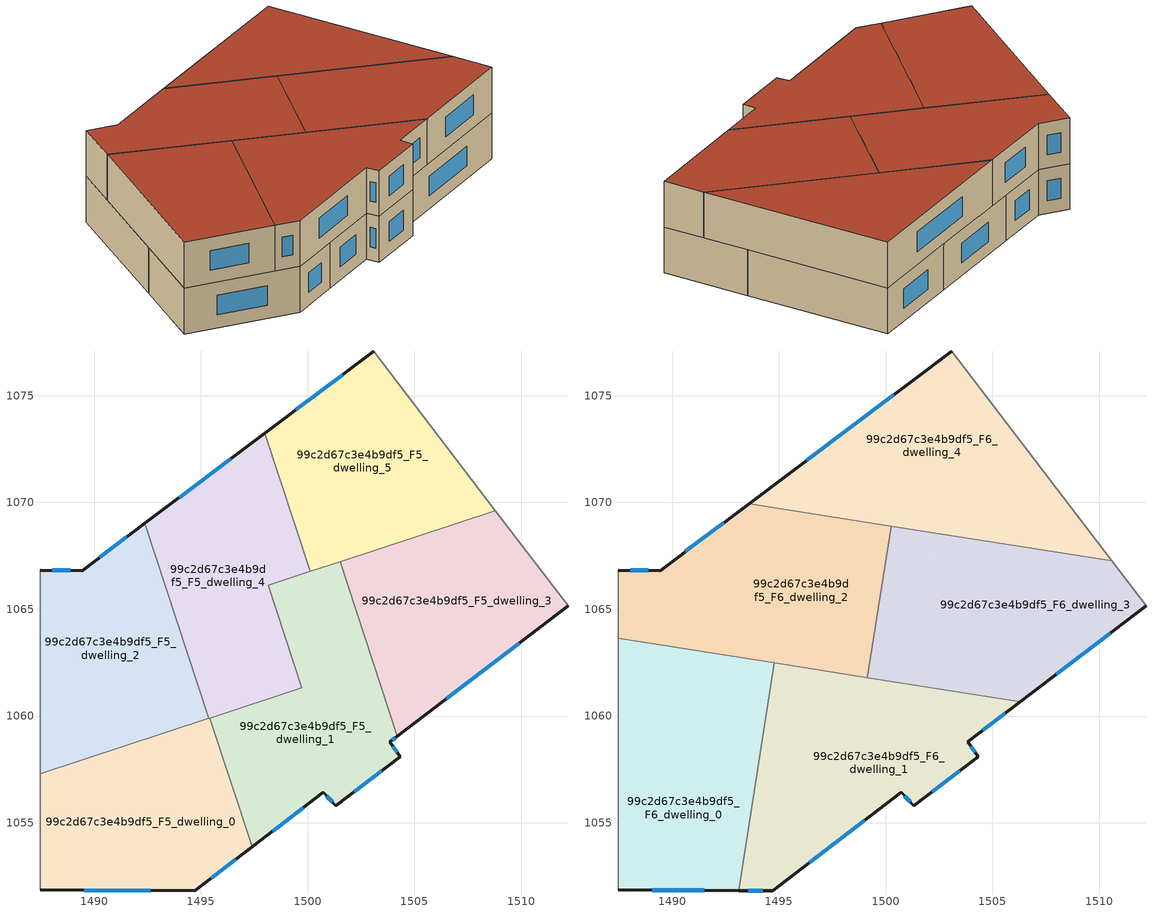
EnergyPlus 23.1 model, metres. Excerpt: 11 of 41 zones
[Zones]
99c2d67c3e4b9df5_F5_dwelling_0
 floor to 99c2d67c3e4b9df5_F4_dwelling_0 (EU_floor_Construction): 1495.42,1059.91 1497.4,1053.87 1494.7,1051.82 1487.46,1051.86 1487.46,1057.3 z15
 wall outside (EU_wall_Construction): 1487.46,1051.86 1494.7,1051.82 1497.4,1053.87 z15:18
 wall adiabatic (EU_wall_Construction): 1487.46,1057.3 1487.46,1051.86 z15:18
 wall to 99c2d67c3e4b9df5_F5_dwelling_1 (EU_wall_Construction): 1497.4,1053.87 1495.42,1059.91 z15:18
 wall to 99c2d67c3e4b9df5_F5_dwelling_2 (EU_wall_Construction): 1495.36,1059.89 1487.46,1057.3 z15:18
 wall to 99c2d67c3e4b9df5_F5_dwelling_4 (EU_wall_Construction): 1495.42,1059.91 1495.36,1059.89 z15:18
 window (EU_Window_Construction): 1495.47,1052.4 1496.63,1053.29 / 1489.53,1051.85 1492.63,1051.83 z15.86:17.14
99c2d67c3e4b9df5_F5_dwelling_1
 floor to 99c2d67c3e4b9df5_F4_dwelling_1 (EU_floor_Construction): 1501.51,1067.23 1504.19,1059.06 1503.85,1058.8 1504.34,1058.09 1501.3,1055.8 1500.74,1056.42 1497.4,1053.87 1495.42,1059.91 1499.73,1061.32 1498.15,1066.12 z15
 wall outside (EU_wall_Construction): 1497.4,1053.87 1500.74,1056.42 1501.3,1055.8 1504.34,1058.09 1503.85,1058.8 1504.19,1059.06 z15:18
 wall to 99c2d67c3e4b9df5_F5_dwelling_4 (EU_wall_Construction): 1500.11,1066.77 1498.15,1066.12 1499.73,1061.32 1495.42,1059.91 z15:18
 wall to 99c2d67c3e4b9df5_F5_dwelling_3 (EU_wall_Construction): 1504.19,1059.06 1501.51,1067.23 z15:18
 wall to 99c2d67c3e4b9df5_F5_dwelling_5 (EU_wall_Construction): 1501.51,1067.23 1500.11,1066.77 z15:18
 window (EU_Window_Construction): 1502.17,1056.45 1503.47,1057.44 / 1500.9,1056.24 1501.14,1055.98 / 1498.35,1054.6 1499.78,1055.69 / 1503.95,1058.87 1504.09,1058.98 / 1504.2,1058.29 1503.99,1058.59 z15.86:17.14
99c2d67c3e4b9df5_F5_dwelling_2
 floor to 99c2d67c3e4b9df5_F4_dwelling_2 (EU_floor_Construction): 1492.37,1069.01 1495.36,1059.89 1487.46,1057.3 1487.47,1066.83 1489.43,1066.81 z15
 wall outside (EU_wall_Construction): 1492.37,1069.01 1489.43,1066.81 1487.47,1066.83 z15:18
 wall to 99c2d67c3e4b9df5_F5_dwelling_4 (EU_wall_Construction): 1495.36,1059.89 1492.37,1069.01 z15:18
 wall adiabatic (EU_wall_Construction): 1487.47,1066.83 1487.46,1057.3 z15:18
 window (EU_Window_Construction): 1491.53,1068.38 1490.27,1067.44 / 1488.87,1066.82 1488.03,1066.83 z15.86:17.14
99c2d67c3e4b9df5_F5_dwelling_3
 floor to 99c2d67c3e4b9df5_F4_dwelling_3 (EU_floor_Construction): 1508.79,1069.61 1512.19,1065.16 1504.19,1059.06 1501.51,1067.23 z15
 wall outside (EU_wall_Construction): 1504.19,1059.06 1512.19,1065.16 z15:18
 wall adiabatic (EU_wall_Construction): 1512.19,1065.16 1508.79,1069.61 z15:18
 wall to 99c2d67c3e4b9df5_F5_dwelling_5 (EU_wall_Construction): 1508.79,1069.61 1501.51,1067.23 z15:18
 window (EU_Window_Construction): 1506.48,1060.8 1509.9,1063.42 z15.86:17.14
99c2d67c3e4b9df5_F5_dwelling_4
 floor to 99c2d67c3e4b9df5_F4_dwelling_4 (EU_floor_Construction): 1497.99,1073.24 1500.11,1066.77 1498.15,1066.12 1499.73,1061.32 1495.36,1059.89 1492.37,1069.01 z15
 wall outside (EU_wall_Construction): 1497.99,1073.24 1492.37,1069.01 z15:18
 wall to 99c2d67c3e4b9df5_F5_dwelling_5 (EU_wall_Construction): 1500.11,1066.77 1497.99,1073.24 z15:18
 window (EU_Window_Construction): 1496.38,1072.04 1493.97,1070.22 z15.86:17.14
99c2d67c3e4b9df5_F5_dwelling_5
 floor to 99c2d67c3e4b9df5_F4_dwelling_5 (EU_floor_Construction): 1503.09,1077.08 1508.79,1069.61 1500.11,1066.77 1497.99,1073.24 z15
 wall outside (EU_wall_Construction): 1503.09,1077.08 1497.99,1073.24 z15:18
 wall adiabatic (EU_wall_Construction): 1508.79,1069.61 1503.09,1077.08 z15:18
 window (EU_Window_Construction): 1501.64,1075.98 1499.45,1074.34 z15.86:17.14
99c2d67c3e4b9df5_F6_dwelling_0
 floor to 99c2d67c3e4b9df5_F5_dwelling_0 (EU_floor_Construction): 1494.33,1059.55 1493.11,1051.83 1487.46,1051.86 1487.46,1057.3 z18
 floor to 99c2d67c3e4b9df5_F5_dwelling_2 (EU_floor_Construction): 1494.49,1062.53 1494.7,1061.91 1494.33,1059.55 1487.46,1057.3 1487.47,1063.64 z18
 floor to 99c2d67c3e4b9df5_F5_dwelling_4 (EU_floor_Construction): 1494.79,1062.49 1494.7,1061.91 1494.49,1062.53 z18
 wall outside (EU_wall_Construction): 1487.46,1051.86 1493.11,1051.83 z18:21
 wall to 99c2d67c3e4b9df5_F6_dwelling_1 (EU_wall_Construction): 1493.11,1051.83 1494.79,1062.49 z18:21
 wall adiabatic (EU_wall_Construction): 1487.47,1063.64 1487.46,1051.86 z18:21
 wall to 99c2d67c3e4b9df5_F6_dwelling_2 (EU_wall_Construction): 1494.79,1062.49 1487.47,1063.64 z18:21
 window (EU_Window_Construction): 1489.08,1051.85 1491.5,1051.83 z18.86:20.14
 roof outside (EU_roof_Construction): 1493.11,1051.83 1494.79,1062.49 1487.47,1063.64 1487.46,1051.86 z21
99c2d67c3e4b9df5_F6_dwelling_1
 floor to 99c2d67c3e4b9df5_F5_dwelling_1 (EU_floor_Construction): 1503.52,1061.11 1504.19,1059.06 1503.85,1058.8 1504.34,1058.09 1501.3,1055.8 1500.74,1056.42 1497.4,1053.87 1495.42,1059.91 1499.73,1061.32 1499.59,1061.73 z18
 floor to 99c2d67c3e4b9df5_F5_dwelling_0 (EU_floor_Construction): 1495.42,1059.91 1497.4,1053.87 1494.7,1051.82 1493.11,1051.83 1494.33,1059.55 z18
 floor to 99c2d67c3e4b9df5_F5_dwelling_3 (EU_floor_Construction): 1506.31,1060.67 1504.19,1059.06 1503.52,1061.11 z18
 floor to 99c2d67c3e4b9df5_F5_dwelling_4 (EU_floor_Construction): 1499.59,1061.73 1499.73,1061.32 1495.36,1059.89 1494.7,1061.91 1494.79,1062.49 z18
 floor to 99c2d67c3e4b9df5_F5_dwelling_2 (EU_floor_Construction): 1494.7,1061.91 1495.36,1059.89 1494.33,1059.55 z18
 wall outside (EU_wall_Construction): 1493.11,1051.83 1494.7,1051.82 1500.74,1056.42 1501.3,1055.8 1504.34,1058.09 1503.85,1058.8 1506.31,1060.67 z18:21
 wall to 99c2d67c3e4b9df5_F6_dwelling_3 (EU_wall_Construction): 1506.31,1060.67 1499.15,1061.8 z18:21
 wall to 99c2d67c3e4b9df5_F6_dwelling_2 (EU_wall_Construction): 1499.15,1061.8 1494.79,1062.49 z18:21
 window (EU_Window_Construction): 1500.9,1056.24 1501.14,1055.98 / 1496.43,1053.13 1499.01,1055.11 / 1493.57,1051.82 1494.25,1051.82 / 1504.55,1059.33 1505.61,1060.14 / 1504.2,1058.29 1503.99,1058.59 / 1502.17,1056.45 1503.47,1057.44 z18.86:20.14
 roof outside (EU_roof_Construction): 1501.3,1055.8 1504.34,1058.09 1503.85,1058.8 1506.31,1060.67 1494.79,1062.49 1493.11,1051.83 1494.7,1051.82 1500.74,1056.42 z21
99c2d67c3e4b9df5_F6_dwelling_2
 floor to 99c2d67c3e4b9df5_F5_dwelling_2 (EU_floor_Construction): 1492.37,1069.01 1494.49,1062.54 1487.47,1063.64 1487.47,1066.83 1489.43,1066.81 z18
 floor to 99c2d67c3e4b9df5_F5_dwelling_4 (EU_floor_Construction): 1499.37,1069.03 1499.99,1067.15 1499.92,1066.7 1498.15,1066.12 1499.28,1062.67 1499.15,1061.8 1494.49,1062.54 1492.37,1069.01 1493.6,1069.94 z18
 floor to 99c2d67c3e4b9df5_F5_dwelling_1 (EU_floor_Construction): 1499.92,1066.7 1499.28,1062.67 1498.15,1066.12 z18
 floor to 99c2d67c3e4b9df5_F5_dwelling_5 (EU_floor_Construction): 1500.26,1068.89 1499.99,1067.15 1499.37,1069.03 z18
 wall outside (EU_wall_Construction): 1493.6,1069.94 1489.43,1066.81 1487.47,1066.83 z18:21
 wall to 99c2d67c3e4b9df5_F6_dwelling_3 (EU_wall_Construction): 1499.15,1061.8 1500.26,1068.89 z18:21
 wall adiabatic (EU_wall_Construction): 1487.47,1066.83 1487.47,1063.64 z18:21
 wall to 99c2d67c3e4b9df5_F6_dwelling_4 (EU_wall_Construction): 1500.26,1068.89 1493.6,1069.94 z18:21
 window (EU_Window_Construction): 1488.87,1066.82 1488.03,1066.83 / 1492.41,1069.05 1490.62,1067.7 z18.86:20.14
 roof outside (EU_roof_Construction): 1499.15,1061.8 1500.26,1068.89 1493.6,1069.94 1489.43,1066.81 1487.47,1066.83 1487.47,1063.64 z21
99c2d67c3e4b9df5_F6_dwelling_3
 floor to 99c2d67c3e4b9df5_F5_dwelling_3 (EU_floor_Construction): 1510.58,1067.27 1512.19,1065.16 1506.31,1060.67 1503.52,1061.11 1501.51,1067.23 1504.54,1068.22 z18
 floor to 99c2d67c3e4b9df5_F5_dwelling_1 (EU_floor_Construction): 1501.51,1067.23 1503.52,1061.11 1499.59,1061.73 1499.28,1062.67 1499.92,1066.7 z18
 floor to 99c2d67c3e4b9df5_F5_dwelling_5 (EU_floor_Construction): 1504.54,1068.22 1500.11,1066.77 1499.99,1067.15 1500.26,1068.89 z18
 floor to 99c2d67c3e4b9df5_F5_dwelling_4 (EU_floor_Construction): 1499.28,1062.67 1499.59,1061.73 1499.15,1061.8 z18; 1499.99,1067.15 1500.11,1066.77 1499.92,1066.7 z18
 wall outside (EU_wall_Construction): 1506.31,1060.67 1512.19,1065.16 z18:21
 wall adiabatic (EU_wall_Construction): 1512.19,1065.16 1510.58,1067.27 z18:21
 wall to 99c2d67c3e4b9df5_F6_dwelling_4 (EU_wall_Construction): 1510.58,1067.27 1500.26,1068.89 z18:21
 window (EU_Window_Construction): 1507.99,1061.96 1510.51,1063.88 z18.86:20.14
 roof outside (EU_roof_Construction): 1512.19,1065.16 1510.58,1067.27 1500.26,1068.89 1499.15,1061.8 1506.31,1060.67 z21
99c2d67c3e4b9df5_F6_dwelling_4
 floor to 99c2d67c3e4b9df5_F5_dwelling_5 (EU_floor_Construction): 1503.09,1077.08 1508.79,1069.61 1504.54,1068.22 1499.37,1069.03 1497.99,1073.24 z18
 floor to 99c2d67c3e4b9df5_F5_dwelling_3 (EU_floor_Construction): 1508.79,1069.61 1510.58,1067.27 1504.54,1068.22 z18
 floor to 99c2d67c3e4b9df5_F5_dwelling_4 (EU_floor_Construction): 1497.99,1073.24 1499.37,1069.03 1493.6,1069.94 z18
 wall outside (EU_wall_Construction): 1503.09,1077.08 1493.6,1069.94 z18:21
 wall adiabatic (EU_wall_Construction): 1510.58,1067.27 1503.09,1077.08 z18:21
 window (EU_Window_Construction): 1500.38,1075.04 1496.31,1071.98 z18.86:20.14
 roof outside (EU_roof_Construction): 1510.58,1067.27 1503.09,1077.08 1493.6,1069.94 z21
[Building]
EU S2 Campaign: North Axis=0; Terrain=City; Solar Distribution=FullExterior
[Site:Location]
Helsinki-Vantaa.AP: Latitude=60.317; Longitude=24.963; Time Zone=2; Elevation=54.6
[SizingPeriod:WeatherFileDays]
AnnualSizingPeriod: Begin Month=1; Begin Day of Month=1; End Month=12; End Day of Month=31; Day of Week for Start Day=Monday; Use Weather File Daylight Saving Period=No; Use Weather File Rain and Snow Indicators=No
[MATERIAL]
EU_InternalMass_Material: Roughness=MediumRough; Thickness=0.1; Conductivity=1; Density=1800; Specific Heat=900; Thermal Absorptance=0.9; Solar Absorptance=0.7; Visible Absorptance=0.7
[MATERIAL:NOMASS] Roughness=MediumRough; Thermal Absorptance=0.9; Solar Absorptance=0.7; Visible Absorptance=0.7
Name | Thermal Resistance
EU_wall_NoMass | 1.10183
EU_roof_NoMass; EU_floor_NoMass | 1.70606
[WINDOWMATERIAL:SIMPLEGLAZINGSYSTEM]
EU_Window_SimpleGlazing: UFactor=3.11035; Solar Heat Gain Coefficient=0.8; Visible Transmittance=0.8
[CONSTRUCTION]
EU_wall_Construction: EU_wall_NoMass
EU_roof_Construction: EU_roof_NoMass
EU_floor_Construction: EU_floor_NoMass
EU_Window_Construction: EU_Window_SimpleGlazing
EU_InternalMass_Construction: EU_InternalMass_Material
[ZONE] Type=1; Multiplier=1; Ceiling Height=autocalculate; Floor Area=autocalculate; Part of Total Floor Area=Yes
Name | Volume
99c2d67c3e4b9df5_F5_dwelling_0 | 183.261
99c2d67c3e4b9df5_F6_dwelling_0 | 219.914
99c2d67c3e4b9df5_F5_dwelling_1 | 183.266
99c2d67c3e4b9df5_F6_dwelling_1 | 219.897
99c2d67c3e4b9df5_F5_dwelling_2 | 183.258
99c2d67c3e4b9df5_F6_dwelling_2 | 219.902
99c2d67c3e4b9df5_F5_dwelling_3 | 183.272
99c2d67c3e4b9df5_F6_dwelling_3 | 219.916
99c2d67c3e4b9df5_F5_dwelling_4 | 183.245
99c2d67c3e4b9df5_F6_dwelling_4 | 219.911
99c2d67c3e4b9df5_F5_dwelling_5 | 183.264
[INTERNALMASS] Construction=EU_InternalMass_Construction
Name | Zone or ZoneList | Surface Area
99c2d67c3e4b9df5_F5_dwelling_0_EU_InternalMass | 99c2d67c3e4b9df5_F5_dwelling_0 | 61.0871
99c2d67c3e4b9df5_F5_dwelling_1_EU_InternalMass | 99c2d67c3e4b9df5_F5_dwelling_1 | 61.0884
99c2d67c3e4b9df5_F5_dwelling_2_EU_InternalMass | 99c2d67c3e4b9df5_F5_dwelling_2 | 61.0822
99c2d67c3e4b9df5_F5_dwelling_3_EU_InternalMass | 99c2d67c3e4b9df5_F5_dwelling_3 | 61.0911
99c2d67c3e4b9df5_F5_dwelling_4_EU_InternalMass | 99c2d67c3e4b9df5_F5_dwelling_4 | 61.0822
99c2d67c3e4b9df5_F5_dwelling_5_EU_InternalMass | 99c2d67c3e4b9df5_F5_dwelling_5 | 61.0862
99c2d67c3e4b9df5_F6_dwelling_0_EU_InternalMass | 99c2d67c3e4b9df5_F6_dwelling_0 | 73.3083
99c2d67c3e4b9df5_F6_dwelling_1_EU_InternalMass | 99c2d67c3e4b9df5_F6_dwelling_1 | 73.299
99c2d67c3e4b9df5_F6_dwelling_2_EU_InternalMass | 99c2d67c3e4b9df5_F6_dwelling_2 | 73.301
99c2d67c3e4b9df5_F6_dwelling_3_EU_InternalMass | 99c2d67c3e4b9df5_F6_dwelling_3 | 73.3057
99c2d67c3e4b9df5_F6_dwelling_4_EU_InternalMass | 99c2d67c3e4b9df5_F6_dwelling_4 | 73.3036
[OTHEREQUIPMENT] Fuel Type=Electricity; Design Level Calculation Method=Watts/Area; Power per Zone Floor Area=1; Fraction Latent=0; Fraction Radiant=0; Fraction Lost=0; Carbon Dioxide Generation Rate=0; EndUse Subcategory=EU_Step8_InternalGains
Name | Zone or ZoneList or Space or SpaceList | Schedule
EU_Step8_InternalGain_99c2d67c3e4b9df5_F5_dwelling_0_f000 | 99c2d67c3e4b9df5_F5_dwelling_0 | EU_Step8_GainSchedule_99c2d67c3e4b9df5_F5_dwelling_0_f000
EU_Step8_InternalGain_99c2d67c3e4b9df5_F5_dwelling_1_f000 | 99c2d67c3e4b9df5_F5_dwelling_1 | EU_Step8_GainSchedule_99c2d67c3e4b9df5_F5_dwelling_1_f000
EU_Step8_InternalGain_99c2d67c3e4b9df5_F5_dwelling_2_f000 | 99c2d67c3e4b9df5_F5_dwelling_2 | EU_Step8_GainSchedule_99c2d67c3e4b9df5_F5_dwelling_2_f000
EU_Step8_InternalGain_99c2d67c3e4b9df5_F5_dwelling_3_f000 | 99c2d67c3e4b9df5_F5_dwelling_3 | EU_Step8_GainSchedule_99c2d67c3e4b9df5_F5_dwelling_3_f000
EU_Step8_InternalGain_99c2d67c3e4b9df5_F5_dwelling_4_f000 | 99c2d67c3e4b9df5_F5_dwelling_4 | EU_Step8_GainSchedule_99c2d67c3e4b9df5_F5_dwelling_4_f000
EU_Step8_InternalGain_99c2d67c3e4b9df5_F5_dwelling_5_f000 | 99c2d67c3e4b9df5_F5_dwelling_5 | EU_Step8_GainSchedule_99c2d67c3e4b9df5_F5_dwelling_5_f000
EU_Step8_InternalGain_99c2d67c3e4b9df5_F6_dwelling_0_f000 | 99c2d67c3e4b9df5_F6_dwelling_0 | EU_Step8_GainSchedule_99c2d67c3e4b9df5_F6_dwelling_0_f000
EU_Step8_InternalGain_99c2d67c3e4b9df5_F6_dwelling_1_f000 | 99c2d67c3e4b9df5_F6_dwelling_1 | EU_Step8_GainSchedule_99c2d67c3e4b9df5_F6_dwelling_1_f000
EU_Step8_InternalGain_99c2d67c3e4b9df5_F6_dwelling_2_f000 | 99c2d67c3e4b9df5_F6_dwelling_2 | EU_Step8_GainSchedule_99c2d67c3e4b9df5_F6_dwelling_2_f000
EU_Step8_InternalGain_99c2d67c3e4b9df5_F6_dwelling_3_f000 | 99c2d67c3e4b9df5_F6_dwelling_3 | EU_Step8_GainSchedule_99c2d67c3e4b9df5_F6_dwelling_3_f000
EU_Step8_InternalGain_99c2d67c3e4b9df5_F6_dwelling_4_f000 | 99c2d67c3e4b9df5_F6_dwelling_4 | EU_Step8_GainSchedule_99c2d67c3e4b9df5_F6_dwelling_4_f000
[ZONEVENTILATION:DESIGNFLOWRATE] Schedule=EU_AlwaysOn; Design Flow Rate Calculation Method=AirChanges/Hour; Air Changes per Hour=0.756316; Ventilation Type=Natural; Fan Pressure Rise=0; Fan Total Efficiency=1; Constant Term Coefficient=1; Temperature Term Coefficient=0; Velocity Term Coefficient=0; Velocity Squared Term Coefficient=0; Minimum Indoor Temperature=-100; Maximum Indoor Temperature=100; Delta Temperature=-100; Minimum Outdoor Temperature=-100; Maximum Outdoor Temperature=100; Maximum Wind Speed=40
Name | Zone or ZoneList or Space or SpaceList
EU_ConstantAir_99c2d67c3e4b9df5_F5_dwelling_0 | 99c2d67c3e4b9df5_F5_dwelling_0
EU_ConstantAir_99c2d67c3e4b9df5_F5_dwelling_1 | 99c2d67c3e4b9df5_F5_dwelling_1
EU_ConstantAir_99c2d67c3e4b9df5_F5_dwelling_2 | 99c2d67c3e4b9df5_F5_dwelling_2
EU_ConstantAir_99c2d67c3e4b9df5_F5_dwelling_3 | 99c2d67c3e4b9df5_F5_dwelling_3
EU_ConstantAir_99c2d67c3e4b9df5_F5_dwelling_4 | 99c2d67c3e4b9df5_F5_dwelling_4
EU_ConstantAir_99c2d67c3e4b9df5_F5_dwelling_5 | 99c2d67c3e4b9df5_F5_dwelling_5
EU_ConstantAir_99c2d67c3e4b9df5_F6_dwelling_0 | 99c2d67c3e4b9df5_F6_dwelling_0
EU_ConstantAir_99c2d67c3e4b9df5_F6_dwelling_1 | 99c2d67c3e4b9df5_F6_dwelling_1
EU_ConstantAir_99c2d67c3e4b9df5_F6_dwelling_2 | 99c2d67c3e4b9df5_F6_dwelling_2
EU_ConstantAir_99c2d67c3e4b9df5_F6_dwelling_3 | 99c2d67c3e4b9df5_F6_dwelling_3
EU_ConstantAir_99c2d67c3e4b9df5_F6_dwelling_4 | 99c2d67c3e4b9df5_F6_dwelling_4
[HVACTEMPLATE:THERMOSTAT] Constant Heating Setpoint=20; Constant Cooling Setpoint=50
EU_HeatOnly_99c2d67c3e4b9df5_F0_dwelling_0; EU_HeatOnly_99c2d67c3e4b9df5_F0_dwelling_1; EU_HeatOnly_99c2d67c3e4b9df5_F0_dwelling_2; EU_HeatOnly_99c2d67c3e4b9df5_F0_dwelling_3; EU_HeatOnly_99c2d67c3e4b9df5_F0_dwelling_4; EU_HeatOnly_99c2d67c3e4b9df5_F0_dwelling_5; EU_HeatOnly_99c2d67c3e4b9df5_F1_dwelling_0; EU_HeatOnly_99c2d67c3e4b9df5_F1_dwelling_1; EU_HeatOnly_99c2d67c3e4b9df5_F1_dwelling_2; EU_HeatOnly_99c2d67c3e4b9df5_F1_dwelling_3; EU_HeatOnly_99c2d67c3e4b9df5_F1_dwelling_4; EU_HeatOnly_99c2d67c3e4b9df5_F1_dwelling_5; EU_HeatOnly_99c2d67c3e4b9df5_F2_dwelling_0; EU_HeatOnly_99c2d67c3e4b9df5_F2_dwelling_1; EU_HeatOnly_99c2d67c3e4b9df5_F2_dwelling_2; EU_HeatOnly_99c2d67c3e4b9df5_F2_dwelling_3; EU_HeatOnly_99c2d67c3e4b9df5_F2_dwelling_4; EU_HeatOnly_99c2d67c3e4b9df5_F2_dwelling_5; EU_HeatOnly_99c2d67c3e4b9df5_F3_dwelling_0; EU_HeatOnly_99c2d67c3e4b9df5_F3_dwelling_1; EU_HeatOnly_99c2d67c3e4b9df5_F3_dwelling_2; EU_HeatOnly_99c2d67c3e4b9df5_F3_dwelling_3; EU_HeatOnly_99c2d67c3e4b9df5_F3_dwelling_4; EU_HeatOnly_99c2d67c3e4b9df5_F3_dwelling_5; EU_HeatOnly_99c2d67c3e4b9df5_F4_dwelling_0; EU_HeatOnly_99c2d67c3e4b9df5_F4_dwelling_1; EU_HeatOnly_99c2d67c3e4b9df5_F4_dwelling_2; EU_HeatOnly_99c2d67c3e4b9df5_F4_dwelling_3; EU_HeatOnly_99c2d67c3e4b9df5_F4_dwelling_4; EU_HeatOnly_99c2d67c3e4b9df5_F4_dwelling_5; EU_HeatOnly_99c2d67c3e4b9df5_F5_dwelling_0; EU_HeatOnly_99c2d67c3e4b9df5_F5_dwelling_1; EU_HeatOnly_99c2d67c3e4b9df5_F5_dwelling_2; EU_HeatOnly_99c2d67c3e4b9df5_F5_dwelling_3; EU_HeatOnly_99c2d67c3e4b9df5_F5_dwelling_4; EU_HeatOnly_99c2d67c3e4b9df5_F5_dwelling_5; EU_HeatOnly_99c2d67c3e4b9df5_F6_dwelling_0; EU_HeatOnly_99c2d67c3e4b9df5_F6_dwelling_1; EU_HeatOnly_99c2d67c3e4b9df5_F6_dwelling_2; EU_HeatOnly_99c2d67c3e4b9df5_F6_dwelling_3; EU_HeatOnly_99c2d67c3e4b9df5_F6_dwelling_4
[HVACTEMPLATE:ZONE:IDEALLOADSAIRSYSTEM] System Availability Schedule=EU_AlwaysOn; Maximum Heating Supply Air Temperature=50; Minimum Cooling Supply Air Temperature=13; Maximum Heating Supply Air Humidity Ratio=0.0156; Minimum Cooling Supply Air Humidity Ratio=0.0077; Heating Limit=NoLimit; Cooling Limit=NoLimit; Heating Availability Schedule=EU_AlwaysOn; Cooling Availability Schedule=EU_CoolingOff; Dehumidification Control Type=ConstantSensibleHeatRatio; Cooling Sensible Heat Ratio=0.7; Dehumidification Setpoint=60; Humidification Control Type=None; Humidification Setpoint=30; Outdoor Air Method=None; Outdoor Air Flow Rate per Person=0.00944; Outdoor Air Flow Rate per Zone Floor Area=0; Outdoor Air Flow Rate per Zone=0; Demand Controlled Ventilation Type=None; Outdoor Air Economizer Type=NoEconomizer; Heat Recovery Type=None; Sensible Heat Recovery Effectiveness=0.7; Latent Heat Recovery Effectiveness=0.65
Name | Template Thermostat
99c2d67c3e4b9df5_F5_dwelling_0 | EU_HeatOnly_99c2d67c3e4b9df5_F5_dwelling_0
99c2d67c3e4b9df5_F5_dwelling_1 | EU_HeatOnly_99c2d67c3e4b9df5_F5_dwelling_1
99c2d67c3e4b9df5_F5_dwelling_2 | EU_HeatOnly_99c2d67c3e4b9df5_F5_dwelling_2
99c2d67c3e4b9df5_F5_dwelling_3 | EU_HeatOnly_99c2d67c3e4b9df5_F5_dwelling_3
99c2d67c3e4b9df5_F5_dwelling_4 | EU_HeatOnly_99c2d67c3e4b9df5_F5_dwelling_4
99c2d67c3e4b9df5_F5_dwelling_5 | EU_HeatOnly_99c2d67c3e4b9df5_F5_dwelling_5
99c2d67c3e4b9df5_F6_dwelling_0 | EU_HeatOnly_99c2d67c3e4b9df5_F6_dwelling_0
99c2d67c3e4b9df5_F6_dwelling_1 | EU_HeatOnly_99c2d67c3e4b9df5_F6_dwelling_1
99c2d67c3e4b9df5_F6_dwelling_2 | EU_HeatOnly_99c2d67c3e4b9df5_F6_dwelling_2
99c2d67c3e4b9df5_F6_dwelling_3 | EU_HeatOnly_99c2d67c3e4b9df5_F6_dwelling_3
99c2d67c3e4b9df5_F6_dwelling_4 | EU_HeatOnly_99c2d67c3e4b9df5_F6_dwelling_4
[SIZING:ZONE] Zone Cooling Design Supply Air Temperature Input Method=SupplyAirTemperature; Zone Cooling Design Supply Air Temperature=13; Zone Heating Design Supply Air Temperature Input Method=SupplyAirTemperature; Zone Heating Design Supply Air Temperature=50; Zone Cooling Design Supply Air Humidity Ratio=0.008; Zone Heating Design Supply Air Humidity Ratio=0.008; Cooling Design Air Flow Method=DesignDay; Cooling Design Air Flow Rate=0; Cooling Minimum Air Flow per Zone Floor Area=0.000762; Cooling Minimum Air Flow=0; Cooling Minimum Air Flow Fraction=0.2; Heating Design Air Flow Method=DesignDay; Heating Design Air Flow Rate=0; Heating Maximum Air Flow per Zone Floor Area=0.002032; Heating Maximum Air Flow=0.141576; Heating Maximum Air Flow Fraction=0.3; Account for Dedicated Outdoor Air System=No; Dedicated Outdoor Air System Control Strategy=NeutralSupplyAir; Dedicated Outdoor Air Low Setpoint Temperature for Design=autosize; Dedicated Outdoor Air High Setpoint Temperature for Design=autosize; Zone Load Sizing Method=Sensible Load Only No Latent Load; Zone Latent Cooling Design Supply Air Humidity Ratio Input Method=HumidityRatioDifference; Zone Cooling Design Supply Air Humidity Ratio Difference=0.005; Zone Latent Heating Design Supply Air Humidity Ratio Input Method=HumidityRatioDifference; Zone Humidification Design Supply Air Humidity Ratio Difference=0.005
99c2d67c3e4b9df5_F5_dwelling_0; 99c2d67c3e4b9df5_F5_dwelling_1; 99c2d67c3e4b9df5_F5_dwelling_2; 99c2d67c3e4b9df5_F5_dwelling_3; 99c2d67c3e4b9df5_F5_dwelling_4; 99c2d67c3e4b9df5_F5_dwelling_5; 99c2d67c3e4b9df5_F6_dwelling_0; 99c2d67c3e4b9df5_F6_dwelling_1; 99c2d67c3e4b9df5_F6_dwelling_2; 99c2d67c3e4b9df5_F6_dwelling_3; 99c2d67c3e4b9df5_F6_dwelling_4
[SCHEDULE:CONSTANT]
Name | Hourly Value
EU_AlwaysOn | 1
EU_CoolingOff | 0
[SCHEDULE:FILE] Column Number=1; Rows to Skip at Top=0; Number of Hours of Data=8760; Column Separator=Comma; Interpolate to Timestep=No; Minutes per Item=60; Adjust Schedule for Daylight Savings=Yes
Name | File
EU_Step8_GainSchedule_99c2d67c3e4b9df5_F5_dwelling_0_f000 | ../../schedules/99c2d67c3e4b9df5/99c2d67c3e4b9df5_F5_dwelling_0_f000_gain.csv
EU_Step8_GainSchedule_99c2d67c3e4b9df5_F5_dwelling_1_f000 | ../../schedules/99c2d67c3e4b9df5/99c2d67c3e4b9df5_F5_dwelling_1_f000_gain.csv
EU_Step8_GainSchedule_99c2d67c3e4b9df5_F5_dwelling_2_f000 | ../../schedules/99c2d67c3e4b9df5/99c2d67c3e4b9df5_F5_dwelling_2_f000_gain.csv
EU_Step8_GainSchedule_99c2d67c3e4b9df5_F5_dwelling_3_f000 | ../../schedules/99c2d67c3e4b9df5/99c2d67c3e4b9df5_F5_dwelling_3_f000_gain.csv
EU_Step8_GainSchedule_99c2d67c3e4b9df5_F5_dwelling_4_f000 | ../../schedules/99c2d67c3e4b9df5/99c2d67c3e4b9df5_F5_dwelling_4_f000_gain.csv
EU_Step8_GainSchedule_99c2d67c3e4b9df5_F5_dwelling_5_f000 | ../../schedules/99c2d67c3e4b9df5/99c2d67c3e4b9df5_F5_dwelling_5_f000_gain.csv
EU_Step8_GainSchedule_99c2d67c3e4b9df5_F6_dwelling_0_f000 | ../../schedules/99c2d67c3e4b9df5/99c2d67c3e4b9df5_F6_dwelling_0_f000_gain.csv
EU_Step8_GainSchedule_99c2d67c3e4b9df5_F6_dwelling_1_f000 | ../../schedules/99c2d67c3e4b9df5/99c2d67c3e4b9df5_F6_dwelling_1_f000_gain.csv
EU_Step8_GainSchedule_99c2d67c3e4b9df5_F6_dwelling_2_f000 | ../../schedules/99c2d67c3e4b9df5/99c2d67c3e4b9df5_F6_dwelling_2_f000_gain.csv
EU_Step8_GainSchedule_99c2d67c3e4b9df5_F6_dwelling_3_f000 | ../../schedules/99c2d67c3e4b9df5/99c2d67c3e4b9df5_F6_dwelling_3_f000_gain.csv
EU_Step8_GainSchedule_99c2d67c3e4b9df5_F6_dwelling_4_f000 | ../../schedules/99c2d67c3e4b9df5/99c2d67c3e4b9df5_F6_dwelling_4_f000_gain.csv
